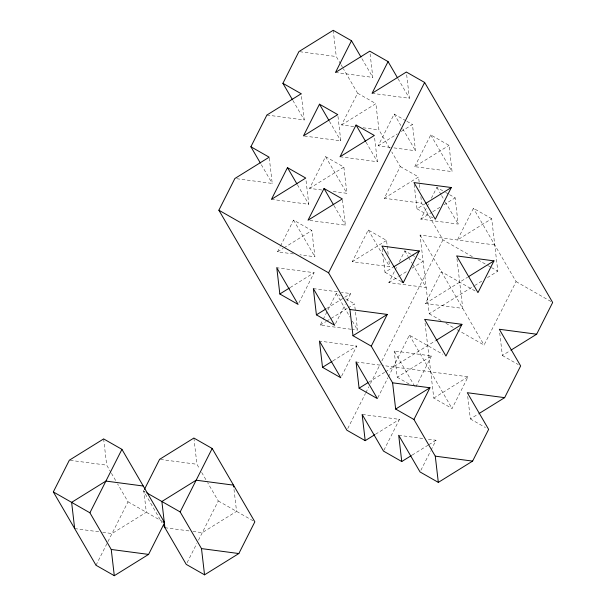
<?xml version="1.0" encoding="UTF-8"?>
<svg xmlns="http://www.w3.org/2000/svg" width="606" height="606" viewBox="0 0 606 606"><rect width="100%" height="100%" fill="white"/><g stroke="black" fill="none" stroke-linecap="round" stroke-linejoin="round"><path stroke-width="0.45" stroke-dasharray="3.03 2.27" d="M96.013 565.269L128.025 501.821L117.594 483.891M293.433 253.929L277.563 251.823L280.086 246.816M280.51 245.983L293.569 220.099L311.855 230.538L314.908 256.77L299.97 254.793M321.718 189.981L309.575 188.375L325.581 156.651L343.867 167.089L346.92 193.322L331.982 191.344M353.73 126.533L341.595 124.927L357.601 93.203L343.375 68.758M298.963 302.75L314.128 272.692L276.783 267.746M390.302 147.402L378.167 145.796L394.173 114.072L406.096 120.874M187.102 562.724L196.791 543.529M198.48 540.188L218.281 500.95L207.85 483.02M351.048 329.247L320.233 325.164L322.763 320.157M323.187 319.324L336.247 293.44L340.216 295.705M388.946 261.042L389.597 266.663L352.253 261.716L368.259 229.992L386.545 240.423L387.09 245.112M472.369 256.664L442.956 239.885L421.617 203.215L384.272 198.268L400.278 166.544L391.741 151.879M335.535 323.612L345.223 304.417M346.912 301.076L350.7 293.562L341.367 292.327M414.731 166.665L430.745 134.941L449.023 145.372L452.076 171.612L414.731 166.665L449.023 145.372M341.64 376.084L356.805 346.034L319.46 341.087M412.421 263.898L426.169 287.524L388.825 282.585L394.718 270.897M395.142 270.064L397.248 265.882M399.354 261.709L404.831 250.861L411.194 254.49M449.569 194.67L455.129 197.844L458.181 224.076L420.837 219.137L426.738 207.449M427.154 206.608L428.843 203.275M431.374 198.26L436.85 187.413L444.796 191.943M347.746 428.556L365.441 393.491M365.857 392.658L368.812 386.817M370.493 383.477L380.182 364.274M381.871 360.934L442.956 239.885M377.788 397.786L387.901 377.75M388.325 376.917L409.383 335.171L442.774 354.23M456.962 258.732L462.742 308.393L425.389 303.447L441.403 271.723L477.18 292.137M491.701 218.713L473.415 208.275L457.409 239.999L491.701 218.713L497.806 271.185L487.436 277.616M383.893 450.258L399.483 419.367L362.138 414.428M431.495 355.919L415.489 387.643L394.15 350.98L431.495 355.919L397.203 377.212L394.15 350.98M420.89 470.294L430.578 451.091M430.995 450.258L436.055 440.236L426.715 439.002M425.056 323.119L433.775 398.081L452.061 408.512L468.067 376.788L382.174 365.418M457.045 329.641L484.073 345.064L516.092 281.616L473.415 208.275M341.595 124.927L375.887 103.641L378.939 129.873L389.847 148.614M309.575 188.375L343.867 167.089M378.167 145.796L397.301 133.911M401.293 131.434L412.459 124.503L415.511 150.742L391.234 147.523M277.563 251.823L283.146 248.362M283.941 247.862L311.855 230.538M384.272 198.268L418.564 176.975L419.322 183.535M290.206 287.547L314.128 272.692M414.178 184.459L417.011 208.82L424.988 203.866M352.253 261.716L386.545 240.423M420.837 219.137L432.002 212.206M432.805 211.706L439.979 207.252M443.963 204.775L455.129 197.844M326.778 308.416L350.7 293.562M382.272 248.846L384.992 272.268L392.968 267.322M320.233 325.164L325.816 321.695M326.619 321.203L347.352 308.333M348.147 307.833L354.533 303.871L357.585 330.111L351.98 329.369M388.825 282.585L398.392 276.639M399.187 276.147L407.164 271.193M411.951 268.223L423.117 261.292L415.958 257.209M332.883 360.888L356.805 346.034M425.389 303.447L467.658 277.207M494.754 244.945L420.064 235.06L429.222 313.764L473.884 286.04M474.68 285.54L482.656 280.593M368.653 382.25L384.605 372.342M385.401 371.849L435.646 340.655M375.553 434.222L399.483 419.367M433.775 398.081L468.067 376.788M499.745 333.012L502.359 355.495L510.335 350.548M412.125 455.091L428.078 445.19M428.874 444.69L436.055 440.236M467.726 396.46L470.347 418.943L478.323 413.996M299.849 51.715L336.262 56.532L340.534 63.872M335.489 72.455L372.834 77.401L369.781 51.169M372.061 93.324L409.406 98.27L406.353 72.031M266.898 115.042L304.25 119.98L301.197 93.748M363.07 127.775L378.939 129.873M304.409 136.032L340.814 140.85L337.875 115.549M340.042 156.772L377.386 161.719L374.553 137.357M236.749 178.732L272.23 183.436L269.178 157.196M271.458 199.351L308.802 204.298L305.969 179.937M309.893 220.47L345.375 225.167L342.428 199.866M313.355 288.615L337.633 291.827M356.033 361.956L381.242 365.289M398.703 435.29L422.98 438.509M160.529 459.454L196.942 464.279L199.783 469.165M70.281 460.325L106.694 465.15L110.959 472.483M164.923 527.728L189.201 530.939M192.935 531.439L202.268 532.674L236.567 511.381L233.946 488.89M74.674 528.599L98.952 531.81M102.687 532.303L112.019 533.545L146.311 512.252L143.698 489.762M357.601 93.203L375.887 103.641M406.891 121.329L412.459 124.503M400.278 166.544L418.564 176.975M445.592 192.397L448.773 194.215M417.011 208.82L432.911 217.895M477.929 259.838L487.474 265.284M488.269 265.739L490.655 267.102M491.451 267.557L497.806 271.185M516.092 281.616L552.664 302.485M411.989 254.944L415.163 256.755M384.992 272.268L400.892 281.343M429.222 313.764L441.145 320.566M445.918 323.293L453.864 327.823M502.359 355.495L518.259 364.57M345.784 298.887L354.533 303.871M397.203 377.212L409.133 384.015M470.347 418.943L485.451 427.563M218.281 500.95L254.058 521.365M145.175 491.966L143.584 491.057L162.082 522.842M128.025 501.821L162.211 521.327M398.021 78.712L409.406 98.27M430.745 134.941L452.076 171.612M361.926 58.661L372.834 77.401M394.173 114.072L400.808 125.48M402.71 128.737L415.511 150.742M436.85 187.413L441.115 194.746M441.592 195.556L444.91 201.26M445.38 202.078L458.181 224.076M341.004 64.683L342.905 67.94M366.009 142.16L377.386 161.719M420.064 235.06L484.073 345.064M329.437 121.291L340.814 140.85M404.831 250.861L408.149 256.565M408.626 257.376L411.944 263.08M292.865 100.429L304.25 119.98M325.581 156.651L346.92 193.322M368.259 229.992L389.597 266.663M333.989 205.608L345.375 225.167M409.383 335.171L452.061 408.512M297.425 184.739L308.802 204.298M261.322 164.688L272.23 183.436M293.569 220.099L314.908 256.77M336.247 293.44L349.995 317.074M352.366 321.142L357.585 330.111M201.684 472.43L207.373 482.209M111.436 473.301L115.701 480.634M419.435 184.474L420.087 190.095M420.852 196.655L421.617 203.215M387.196 246.044L388.181 254.482M333.209 30.3L336.262 56.532M193.89 438.047L196.942 464.279M103.641 438.911L106.694 465.15"/><path stroke-width="0.91" d="M53.336 491.928L69.342 460.204L103.641 438.911L121.927 449.349L164.597 522.683L148.591 554.407L114.299 575.7L96.013 565.269L53.336 491.928L89.908 512.797L111.246 549.468L114.299 575.7M374.758 434.722L365.191 440.66L346.905 430.23L218.88 210.214L234.886 178.49L269.178 157.196L250.892 146.766L266.898 115.042L301.197 93.748L282.911 83.317L298.917 51.593L333.209 30.3L351.495 40.731L360.979 57.032M89.908 512.797L121.927 449.349M287.464 167.627L271.458 199.351L305.75 178.066L287.464 167.627L296.948 183.929M319.483 104.179L303.47 135.903L337.762 114.617L319.483 104.179L328.96 120.48M351.495 40.731L335.489 72.455L369.781 51.169L388.067 61.6L397.551 77.901M144.433 489.39L159.598 459.333L193.89 438.047L212.176 448.478L254.846 521.819L238.84 553.543L204.548 574.829L186.262 564.398L163.499 525.281M324.036 188.496L308.022 220.22L342.322 198.935L324.036 188.496L333.52 204.798M356.048 125.048L340.042 156.772L374.334 135.479L356.048 125.048L365.532 141.349M388.067 61.6L372.061 93.324L406.353 72.031L424.639 82.469L552.664 302.485L536.658 334.209L511.131 350.048M204.548 574.829L201.495 548.597L180.156 511.926L212.176 448.478M536.658 334.209L499.306 329.263L520.645 365.933L504.639 397.657L467.294 392.711L488.633 429.381L472.619 461.105L438.327 482.391L435.275 456.159L413.936 419.488L395.657 409.058L392.605 382.818L371.266 346.155L352.98 335.716L349.927 309.484L328.588 272.814L424.639 82.469M371.266 346.155L387.272 314.431L349.927 309.484M403.278 282.707L419.291 250.975L381.939 246.036L403.278 282.707L401.687 281.798M451.303 187.527L435.297 219.251L413.959 182.588L451.303 187.527L425.783 203.374M413.936 419.488L429.949 387.764L392.605 382.818M461.961 324.316L445.955 356.04L424.617 319.37L461.961 324.316L436.441 340.163M493.981 260.868L477.975 292.592L456.636 255.921L493.981 260.868L468.461 276.715M279.836 293.986L298.122 304.417L276.783 267.746L279.836 293.986L289.41 288.039M316.408 314.847L334.694 325.286L313.355 288.615L316.408 314.847L325.975 308.909M393.764 266.822L419.291 250.975M352.98 335.716L387.272 314.431M322.513 367.319L340.799 377.758L319.46 341.087L322.513 367.319L332.08 361.381M359.085 388.188L377.371 398.619L356.033 361.956L359.085 388.188L367.857 382.742M395.657 409.058L429.949 387.764M365.191 440.66L362.138 414.428L383.477 451.091L401.755 461.53L411.33 455.583M479.119 413.497L504.639 397.657M435.275 456.159L472.619 461.105M143.258 486.02L105.914 481.073L71.622 502.359L74.674 528.599M201.495 548.597L238.84 553.543M111.246 549.468L148.591 554.407M218.88 210.214L328.588 272.814M438.327 482.391L420.041 471.96L398.703 435.29L401.755 461.53M146.766 492.875L180.156 511.926M163.006 521.781L164.597 522.683M282.911 83.317L292.395 99.611M250.892 146.766L260.375 163.059M233.727 487.019L233.515 485.148L196.162 480.202L161.87 501.495L164.923 527.728"/></g></svg>
